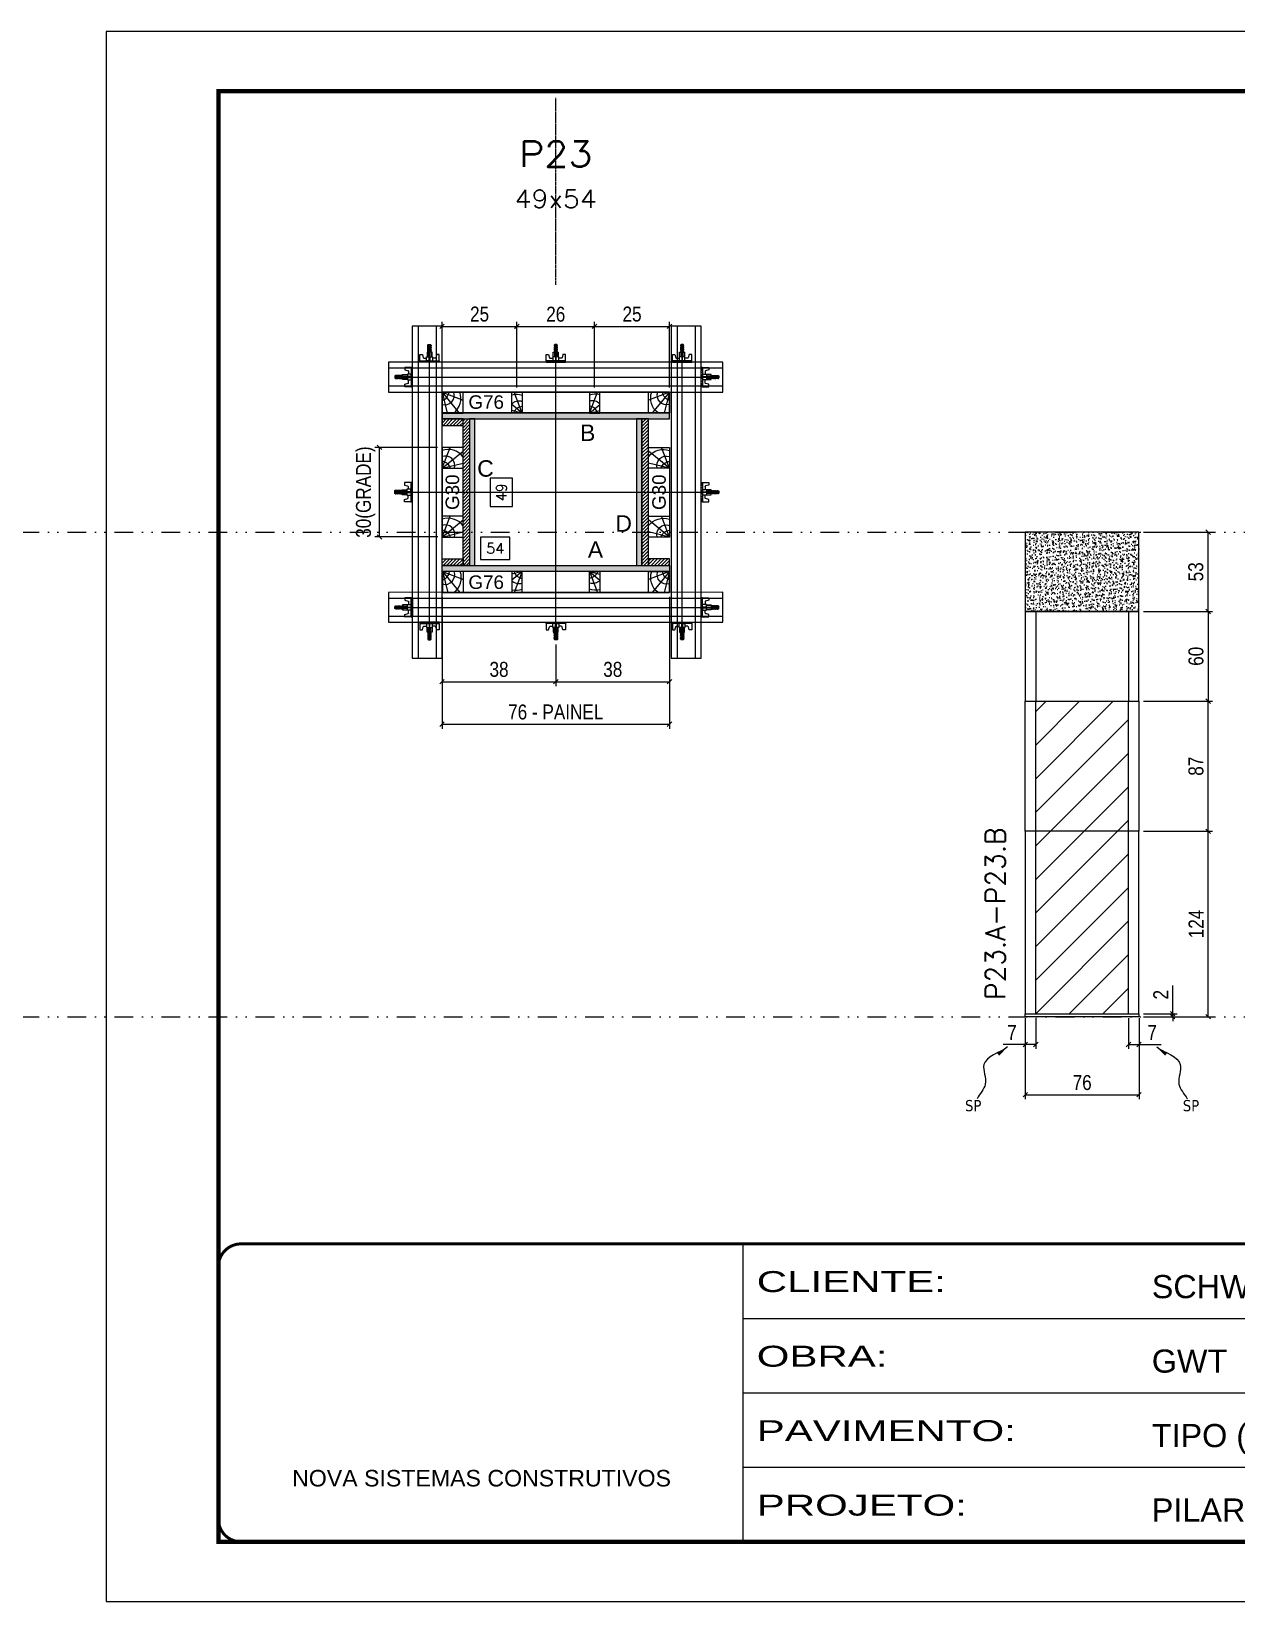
# Model space of a CAD drawing. Extents: x 13770 to 23315, y 867 to 16997.
# Drawn here: x 17519 to 18325, y 8907 to 9957 of the extents above; entities that cross this region are included whole.
import ezdxf
from ezdxf.enums import TextEntityAlignment as Align

# ---------------------------------------------------------------- set-up
doc = ezdxf.new("R2010")
doc.units = 0
for name, pattern in [('CONTINUO', [0]), ('DASHED', [0.75, 0.5, -0.25]), ('DIVIDE2', [0.625, 0.25, -0.125, 0, -0.125, 0, -0.125]), ('HIDDEN', [0.375, 0.25, -0.125])]:
    doc.linetypes.add(name, pattern=pattern)
for name, color, linetype in [('CHAPA', 1, 'Continuous'), ('COTA', 241, 'Continuous'), ('MEIO_PONT', 93, 'Continuous'), ('Nível', 160, 'Continuous'), ('Painéis', 200, 'Continuous'), ('SARRAFO', 251, 'Continuous'), ('Sarrafo de Pressão', 42, 'HIDDEN'), ('texto', 7, 'Continuous'), ('Texto de Titulo', 7, 'Continuous'), ('Texto Qtd Sarr', 242, 'Continuous'), ('TEXTO_GERAL', 7, 'Continuous')]:
    doc.layers.add(name, color=color, linetype=linetype)
for name, color, linetype, lineweight in [('Folhas', 255, 'Continuous', 9), ('Hachura', 251, 'Continuous', 9), ('Madeira', 126, 'Continuous', 18), ('Perfil Metálico', 224, 'Continuous', 18), ('SARRAFO DE PRESSAO', 251, 'DASHED', 9), ('Texto Seção', 7, 'Continuous', 15)]:
    doc.layers.add(name, color=color, linetype=linetype, lineweight=lineweight)
doc.styles.add('ARIAL', font='arial.ttf')
doc.styles.add('COTA TECNICA', font='techl___.ttf', dxfattribs={"height": 10})
doc.styles.add('COTA TECNICA 2X', font='techl___.ttf', dxfattribs={"height": 10})
doc.styles.add('COTA TECNICA-50', font='techl___.ttf', dxfattribs={"height": 10})
doc.styles.add('REGUA-120', font='ROMANS.shx', dxfattribs={"height": 15})
doc.styles.add('ROMANS', font='romans.shx')
doc.styles.add('SANSSERIF', font='sas_____.pfb')
doc.styles.get("Standard").update_dxf_attribs({"font": 'arial.ttf'})
doc.styles.add('Tecnologia', font='')
doc.styles.get('Tecnologia').set_extended_font_data('Forgotten Futurist')
doc.dimstyles.new('COTA PAINEL-50', dxfattribs={"dimtxt": 10, "dimasz": 3, "dimexe": 3, "dimexo": 3, "dimgap": 3, "dimtad": 1, "dimdec": 1, "dimzin": 12, "dimdsep": 46, "dimtxsty": 'COTA TECNICA-50', "dimblk1": 'OBLIQUE', "dimblk2": 'OBLIQUE', "dimsah": 1, "dimcen": 0.9, "dimclrd": 4, "dimclre": 4, "dimclrt": 240, "dimadec": 1, "dimazin": 3, "dimtfac": 1, "dimtdec": 1, "dimtmove": 0, "dimatfit": 3, "dimfxl": 1, "dimtolj": 1, "dimtzin": 12, "dimarcsym": 0})
doc.dimstyles.new('PAINEL', dxfattribs={"dimtxt": 10, "dimasz": 3, "dimexe": 3, "dimexo": 3, "dimgap": 3, "dimtad": 1, "dimdec": 1, "dimzin": 12, "dimdsep": 46, "dimtxsty": 'COTA TECNICA', "dimblk1": 'OBLIQUE', "dimblk2": 'OBLIQUE', "dimsah": 1, "dimcen": 0.9, "dimclrd": 4, "dimclre": 4, "dimclrt": 240, "dimadec": 1, "dimazin": 3, "dimtfac": 1, "dimtdec": 1, "dimtmove": 0, "dimatfit": 3, "dimfxl": 1, "dimtolj": 1, "dimtzin": 12, "dimarcsym": 0})
doc.dimstyles.new('SECAO PILAR', dxfattribs={"dimtxt": 10, "dimasz": 3, "dimexe": 3, "dimexo": 3, "dimgap": 3, "dimtad": 1, "dimdec": 1, "dimlfac": 0.5, "dimzin": 12, "dimdsep": 46, "dimtxsty": 'COTA TECNICA 2X', "dimblk1": 'OBLIQUE', "dimblk2": 'OBLIQUE', "dimsah": 1, "dimcen": 0.9, "dimclrd": 256, "dimclre": 256, "dimclrt": 256, "dimadec": 1, "dimazin": 3, "dimtfac": 1, "dimtdec": 1, "dimtmove": 0, "dimatfit": 3, "dimfxl": 1, "dimtolj": 1, "dimtzin": 12, "dimarcsym": 0})
doc.dimstyles.new('SECÇÃO 2', dxfattribs={"dimtxt": 7, "dimasz": 6, "dimexe": 0.18, "dimexo": 2, "dimgap": -4, "dimtad": 3, "dimdec": 1, "dimlfac": 0.5, "dimzin": 12, "dimdsep": 46, "dimtxsty": 'ROMANS', "dimblk": 'ARCHTICK', "dimcen": 0.09, "dimse1": 1, "dimse2": 1, "dimsd1": 1, "dimsd2": 1, "dimclrd": 180, "dimclre": 5, "dimclrt": 1, "dimadec": 0, "dimazin": 3, "dimtfac": 1, "dimtdec": 1, "dimtofl": 0, "dimtmove": 0, "dimatfit": 3, "dimldrblk": 'ARCHTICK', "dimfxl": 1, "dimtolj": 1, "dimtzin": 0, "dimarcsym": 0})
doc.dimstyles.get("Standard").update_dxf_attribs({"dimtxt": 0.18, "dimasz": 0.18, "dimexe": 0.18, "dimexo": 0.0625, "dimgap": 0.09, "dimtad": 0, "dimtih": 1, "dimtoh": 1, "dimdec": 4, "dimzin": 0, "dimdsep": 46, "dimtxsty": 'Standard', "dimcen": 0.09, "dimadec": 0, "dimazin": 0, "dimtfac": 1, "dimtdec": 4, "dimtofl": 0, "dimtmove": 0, "dimatfit": 3, "dimfxl": 1, "dimtolj": 1, "dimtzin": 0, "dimarcsym": 0})

# ---------------------------------------------------------------- blocks, each defined once
blk = doc.blocks.new('9999999999')
at = {"color": 30, "linetype": 'CONTINUO'}
for p, q in [((98564.6, 34230.2), (98564.6, 34429.4)), ((98564.6, 34379.6), (99584, 34379.6)), ((98564.6, 34329.8), (99488, 34329.8)), ((99584, 34329.8), (99488, 34329.8)), ((99488, 34329.8), (99488, 34230.2)), ((98564.6, 34280), (99488, 34280))]:
    blk.add_line(p, q, dxfattribs=at)
at = {"color": 30, "linetype": 'CONTINUO', "const_width": 2}
blk.add_lwpolyline([(99584, 34230.2), (99584, 34414.4, 0.414214), (99569, 34429.4), (98229, 34429.4, 0.414214), (98214, 34414.4), (98214, 34245.2, 0.414214), (98229, 34230.2), (99584, 34230.2)], format="xyb", dxfattribs=at)
at = {"layer": 'Folhas'}
blk.add_lwpolyline([(98139, 34190.2), (99624, 34190.2), (99624, 35240.2), (98139, 35240.2)], close=True, dxfattribs=at)
at = {"layer": 'Folhas', "color": 30, "const_width": 3}
blk.add_lwpolyline([(98214, 34230.2), (99584, 34230.2), (99584, 35200.2), (98214, 35200.2)], close=True, dxfattribs=at)
at = {"color": 7, "linetype": 'Continuous', "ltscale": 5, "style": 'ARIAL'}
for s, height, p in [('SCHWARTZ', 15.48, (98837.7, 34393.1)), ('GWT', 15.48, (98837.7, 34343.3)), ('TIPO (3°/4°PAVIMENTO)', 15.483, (98837.7, 34293.5)), ('NOVA SISTEMAS CONSTRUTIVOS', 11.059, (98263.2, 34267.2)), ('PILARES', 15.48, (98837.7, 34243.7))]:
    blk.add_text(s, height=height, dxfattribs=at).set_placement(p)
at = {"layer": 'Folhas', "color": 7, "style": 'Tecnologia', "width": 1.5}
for s, p in [('CLIENTE:', (98573.7, 34397.2)), ('OBRA:', (98573.7, 34347.3)), ('PAVIMENTO:', (98573.7, 34297.5)), ('PROJETO:', (98573.7, 34247.7))]:
    blk.add_text(s, height=14, dxfattribs=at).set_placement(p)
blk = doc.blocks.new('titulo1')
at = {"layer": 'Defpoints', "color": 252, "linetype": 'HIDDEN', "ltscale": 2}
blk.add_line((0, 0), (0, 125), dxfattribs=at)
at = {"layer": 'Defpoints', "style": 'ROMANS', "oblique": 15}
blk.add_attdef('FOLHA', text='', height=10, dxfattribs=at).set_placement((0, 15.6), align=Align.MIDDLE_CENTER)
at = {"layer": 'Texto Qtd Sarr', "color": 3, "style": 'ROMANS', "oblique": 15}
for tag, height, p in [('TITULO', 17, (0, 71.4)), ('SEÇÃO', 12, (0, 41.5))]:
    blk.add_attdef(tag, text='', height=height, dxfattribs=at).set_placement(p, align=Align.MIDDLE_CENTER)
blk = doc.blocks.new('_Oblique')
at = {"color": 0, "linetype": 'ByBlock', "lineweight": -2}
blk.add_line((-0.5, -0.5), (0.5, 0.5), dxfattribs=at)
blk = doc.blocks.new('*D494')
at = {"layer": 'COTA', "color": 4, "lineweight": -2, "transparency": 16777216}
for p, q in [((18183.7, 9297.2), (18183.7, 9243)), ((18259.7, 9297.2), (18259.7, 9243)), ((18183.7, 9246), (18259.7, 9246))]:
    blk.add_line(p, q, dxfattribs=at)
at = {"layer": 'Defpoints', "color": 0, "transparency": 16777216}
for p in [(18183.7, 9300.2), (18259.7, 9300.2), (18259.7, 9246)]:
    blk.add_point(p, dxfattribs=at)
at = {"layer": 'COTA', "color": 4, "lineweight": -2, "transparency": 16777216, "xscale": 3, "yscale": 3, "zscale": 3, "rotation": 180}
blk.add_blockref('_Oblique', (18183.7, 9246), dxfattribs=at)
at = {"layer": 'COTA', "color": 4, "lineweight": -2, "transparency": 16777216, "xscale": 3, "yscale": 3, "zscale": 3}
blk.add_blockref('_Oblique', (18259.7, 9246), dxfattribs=at)
at = {"layer": 'COTA', "color": 240, "transparency": 16777216, "insert": (18221.7, 9254.1), "char_height": 10, "attachment_point": 5, "style": 'COTA TECNICA'}
blk.add_mtext('\\A1;76', dxfattribs=at)
blk = doc.blocks.new('*D495')
at = {"layer": 'COTA', "color": 4, "lineweight": -2, "transparency": 16777216}
for p, q in [((18262.7, 9422.2), (18308.9, 9422.2)), ((18305.9, 9298.2), (18305.9, 9422.2)), ((18262.7, 9298.2), (18308.9, 9298.2))]:
    blk.add_line(p, q, dxfattribs=at)
at = {"layer": 'Defpoints', "color": 0, "transparency": 16777216}
for p in [(18259.7, 9422.2), (18305.9, 9422.2), (18259.7, 9298.2)]:
    blk.add_point(p, dxfattribs=at)
at = {"layer": 'COTA', "color": 4, "lineweight": -2, "transparency": 16777216, "xscale": 3, "yscale": 3, "zscale": 3}
for p, rotation in [((18305.9, 9422.2), 90), ((18305.9, 9298.2), 270)]:
    blk.add_blockref('_Oblique', p, dxfattribs=dict(at, rotation=rotation))
at = {"layer": 'COTA', "color": 240, "transparency": 16777216, "insert": (18297.8, 9360.2), "char_height": 10, "attachment_point": 5, "rotation": 90, "style": 'COTA TECNICA-50'}
blk.add_mtext('\\A1;124', dxfattribs=at)
blk = doc.blocks.new('*D496')
at = {"layer": 'COTA', "color": 4, "lineweight": -2, "transparency": 16777216}
for p, q in [((18282.2, 9300.2), (18282.2, 9319)), ((18262.7, 9300.2), (18285.2, 9300.2)), ((18262.7, 9298.2), (18285.2, 9298.2)), ((18282.2, 9298.2), (18282.2, 9300.2)), ((18282.2, 9298.2), (18282.2, 9295.2))]:
    blk.add_line(p, q, dxfattribs=at)
at = {"layer": 'Defpoints', "color": 0, "transparency": 16777216}
for p in [(18259.7, 9300.2), (18259.7, 9298.2), (18282.2, 9298.2)]:
    blk.add_point(p, dxfattribs=at)
at = {"layer": 'COTA', "color": 4, "lineweight": -2, "transparency": 16777216, "xscale": 3, "yscale": 3, "zscale": 3}
for p, rotation in [((18282.2, 9300.2), 270), ((18282.2, 9298.2), 90)]:
    blk.add_blockref('_Oblique', p, dxfattribs=dict(at, rotation=rotation))
at = {"layer": 'COTA', "color": 240, "transparency": 16777216, "insert": (18274.2, 9312.9), "char_height": 10, "attachment_point": 5, "rotation": 90, "style": 'COTA TECNICA-50'}
blk.add_mtext('\\A1;2', dxfattribs=at)
blk = doc.blocks.new('*D506')
at = {"layer": 'COTA', "color": 4, "linetype": 'ByBlock', "lineweight": -2, "transparency": 16777216}
for p, q in [((18262.7, 9509.2), (18308.9, 9509.2)), ((18305.9, 9422.2), (18305.9, 9509.2)), ((18262.7, 9422.2), (18308.9, 9422.2))]:
    blk.add_line(p, q, dxfattribs=at)
at = {"layer": 'Defpoints', "color": 0, "linetype": 'ByBlock', "transparency": 16777216}
for p in [(18259.7, 9509.2), (18305.9, 9509.2), (18259.7, 9422.2)]:
    blk.add_point(p, dxfattribs=at)
at = {"layer": 'COTA', "color": 4, "linetype": 'ByBlock', "lineweight": -2, "transparency": 16777216, "xscale": 3, "yscale": 3, "zscale": 3}
for p, rotation in [((18305.9, 9509.2), 90), ((18305.9, 9422.2), 270)]:
    blk.add_blockref('_Oblique', p, dxfattribs=dict(at, rotation=rotation))
at = {"layer": 'COTA', "color": 240, "linetype": 'ByBlock', "transparency": 16777216, "insert": (18297.8, 9465.7), "char_height": 10, "attachment_point": 5, "rotation": 90, "style": 'COTA TECNICA'}
blk.add_mtext('\\A1;87', dxfattribs=at)
blk = doc.blocks.new('*D497')
at = {"layer": 'COTA', "color": 4, "lineweight": -2, "transparency": 16777216}
for p, q in [((18183.7, 9295.2), (18183.7, 9276.6)), ((18190.7, 9297.2), (18190.7, 9276.6)), ((18183.7, 9279.6), (18168.9, 9279.6)), ((18190.7, 9279.6), (18183.7, 9279.6))]:
    blk.add_line(p, q, dxfattribs=at)
at = {"layer": 'Defpoints', "color": 0, "transparency": 16777216}
for p in [(18183.7, 9298.2), (18190.7, 9300.2), (18183.7, 9279.6)]:
    blk.add_point(p, dxfattribs=at)
at = {"layer": 'COTA', "color": 4, "lineweight": -2, "transparency": 16777216, "xscale": 3, "yscale": 3, "zscale": 3, "rotation": 180}
blk.add_blockref('_Oblique', (18183.7, 9279.6), dxfattribs=at)
at = {"layer": 'COTA', "color": 4, "lineweight": -2, "transparency": 16777216, "xscale": 3, "yscale": 3, "zscale": 3}
blk.add_blockref('_Oblique', (18190.7, 9279.6), dxfattribs=at)
at = {"layer": 'COTA', "color": 240, "transparency": 16777216, "insert": (18174.8, 9287.7), "char_height": 10, "attachment_point": 5, "style": 'COTA TECNICA-50'}
blk.add_mtext('\\A1;7', dxfattribs=at)
blk = doc.blocks.new('*D498')
at = {"layer": 'COTA', "color": 4, "lineweight": -2, "transparency": 16777216}
for p, q in [((18252.7, 9297.2), (18252.7, 9276.6)), ((18259.7, 9295.2), (18259.7, 9276.6)), ((18252.7, 9279.6), (18259.7, 9279.6)), ((18259.7, 9279.6), (18274.4, 9279.6))]:
    blk.add_line(p, q, dxfattribs=at)
at = {"layer": 'Defpoints', "color": 0, "transparency": 16777216}
for p in [(18252.7, 9300.2), (18259.7, 9298.2), (18259.7, 9279.6)]:
    blk.add_point(p, dxfattribs=at)
at = {"layer": 'COTA', "color": 4, "lineweight": -2, "transparency": 16777216, "xscale": 3, "yscale": 3, "zscale": 3, "rotation": 180}
blk.add_blockref('_Oblique', (18252.7, 9279.6), dxfattribs=at)
at = {"layer": 'COTA', "color": 4, "lineweight": -2, "transparency": 16777216, "xscale": 3, "yscale": 3, "zscale": 3}
blk.add_blockref('_Oblique', (18259.7, 9279.6), dxfattribs=at)
at = {"layer": 'COTA', "color": 240, "transparency": 16777216, "insert": (18268.5, 9287.7), "char_height": 10, "attachment_point": 5, "style": 'COTA TECNICA-50'}
blk.add_mtext('\\A1;7', dxfattribs=at)
blk = doc.blocks.new('*D499')
at = {"layer": 'COTA', "color": 4, "lineweight": -2, "transparency": 16777216}
for p, q in [((18262.7, 9622.2), (18308.9, 9622.2)), ((18305.9, 9569.2), (18305.9, 9622.2)), ((18262.7, 9569.2), (18308.9, 9569.2))]:
    blk.add_line(p, q, dxfattribs=at)
at = {"layer": 'Defpoints', "color": 0, "transparency": 16777216}
for p in [(18259.7, 9622.2), (18305.9, 9622.2), (18259.7, 9569.2)]:
    blk.add_point(p, dxfattribs=at)
at = {"layer": 'COTA', "color": 4, "lineweight": -2, "transparency": 16777216, "xscale": 3, "yscale": 3, "zscale": 3}
for p, rotation in [((18305.9, 9622.2), 90), ((18305.9, 9569.2), 270)]:
    blk.add_blockref('_Oblique', p, dxfattribs=dict(at, rotation=rotation))
at = {"layer": 'COTA', "color": 240, "transparency": 16777216, "insert": (18297.7, 9595.7), "char_height": 10, "attachment_point": 5, "rotation": 90, "style": 'COTA TECNICA'}
blk.add_mtext('\\A1;53', dxfattribs=at)
blk = doc.blocks.new('*D645')
at = {"layer": 'COTA', "color": 180, "lineweight": -2, "transparency": 16777216}
for p, q in [((17841.1, 9658.4), (17826.1, 9658.4)), ((17826.1, 9658.4), (17826.1, 9639.4)), ((17841.1, 9639.4), (17841.1, 9658.4)), ((17826.1, 9639.4), (17841.1, 9639.4))]:
    blk.add_line(p, q, dxfattribs=at)
at = {"layer": 'Defpoints', "color": 0, "transparency": 16777216}
for p in [(17843.2, 9697.9), (17843.2, 9599.9), (17845.1, 9599.9)]:
    blk.add_point(p, dxfattribs=at)
at = {"layer": 'COTA', "color": 1, "transparency": 16777216, "insert": (17833.6, 9648.9), "char_height": 7, "attachment_point": 5, "rotation": 90, "style": 'ROMANS'}
blk.add_mtext('\\A1;49', dxfattribs=at)
blk = doc.blocks.new('_ArchTick')
at = {"color": 0, "linetype": 'ByBlock', "const_width": 0.15}
blk.add_lwpolyline([(-0.5, -0.5), (0.5, 0.5)], dxfattribs=at)
blk = doc.blocks.new('*D646')
at = {"layer": 'COTA', "color": 180, "lineweight": -2, "transparency": 16777216}
for p, q in [((17839.3, 9618.9), (17819.6, 9618.9)), ((17819.6, 9618.9), (17819.6, 9603.9)), ((17839.3, 9603.9), (17839.3, 9618.9)), ((17819.6, 9603.9), (17839.3, 9603.9))]:
    blk.add_line(p, q, dxfattribs=at)
at = {"layer": 'Defpoints', "color": 0, "transparency": 16777216}
for p in [(17815.9, 9599.9), (17923.9, 9599.9), (17923.9, 9599.9)]:
    blk.add_point(p, dxfattribs=at)
at = {"layer": 'COTA', "color": 1, "transparency": 16777216, "insert": (17829.5, 9611.4), "char_height": 7, "attachment_point": 5, "style": 'ROMANS'}
blk.add_mtext('\\A1;54', dxfattribs=at)
blk = doc.blocks.new('*D647')
at = {"layer": 'COTA', "lineweight": -2, "transparency": 16777216}
for p, q in [((17793.9, 9578.9), (17793.9, 9490.8)), ((17945.9, 9579), (17945.9, 9490.8)), ((17793.9, 9493.8), (17945.9, 9493.8))]:
    blk.add_line(p, q, dxfattribs=at)
at = {"layer": 'Defpoints', "color": 0, "transparency": 16777216}
for p in [(17793.9, 9581.9), (17945.9, 9582), (17945.9, 9493.8)]:
    blk.add_point(p, dxfattribs=at)
at = {"layer": 'COTA', "lineweight": -2, "transparency": 16777216, "xscale": 3, "yscale": 3, "zscale": 3, "rotation": 180}
blk.add_blockref('_Oblique', (17793.9, 9493.8), dxfattribs=at)
at = {"layer": 'COTA', "lineweight": -2, "transparency": 16777216, "xscale": 3, "yscale": 3, "zscale": 3}
blk.add_blockref('_Oblique', (17945.9, 9493.8), dxfattribs=at)
at = {"layer": 'COTA', "transparency": 16777216, "insert": (17869.9, 9501.9), "char_height": 10, "attachment_point": 5, "style": 'COTA TECNICA 2X'}
blk.add_mtext('\\A1;76 - PAINEL', dxfattribs=at)
blk = doc.blocks.new('*D648')
at = {"layer": 'COTA', "lineweight": -2, "transparency": 16777216}
for p, q in [((17790.9, 9678.9), (17749.1, 9678.9)), ((17752.1, 9619), (17752.1, 9678.9)), ((17791, 9619), (17749.1, 9619))]:
    blk.add_line(p, q, dxfattribs=at)
at = {"layer": 'Defpoints', "color": 0, "transparency": 16777216}
for p in [(17752.1, 9678.9), (17793.9, 9678.9), (17794, 9619)]:
    blk.add_point(p, dxfattribs=at)
at = {"layer": 'COTA', "lineweight": -2, "transparency": 16777216, "xscale": 3, "yscale": 3, "zscale": 3}
for p, rotation in [((17752.1, 9678.9), 90), ((17752.1, 9619), 270)]:
    blk.add_blockref('_Oblique', p, dxfattribs=dict(at, rotation=rotation))
at = {"layer": 'COTA', "transparency": 16777216, "insert": (17742.9, 9649), "char_height": 10, "attachment_point": 5, "rotation": 90, "style": 'COTA TECNICA 2X'}
blk.add_mtext('\\A1;30(GRADE)', dxfattribs=at)
blk = doc.blocks.new('*D649')
at = {"layer": 'COTA', "lineweight": -2, "transparency": 16777216}
for p, q in [((17793.9, 9578.9), (17793.9, 9519.2)), ((17870, 9547.1), (17870, 9519.2)), ((17793.9, 9522.2), (17870, 9522.2))]:
    blk.add_line(p, q, dxfattribs=at)
at = {"layer": 'Defpoints', "color": 0, "transparency": 16777216}
for p in [(17793.9, 9581.9), (17870, 9550.1), (17870, 9522.2)]:
    blk.add_point(p, dxfattribs=at)
at = {"layer": 'COTA', "lineweight": -2, "transparency": 16777216, "xscale": 3, "yscale": 3, "zscale": 3, "rotation": 180}
blk.add_blockref('_Oblique', (17793.9, 9522.2), dxfattribs=at)
at = {"layer": 'COTA', "lineweight": -2, "transparency": 16777216, "xscale": 3, "yscale": 3, "zscale": 3}
blk.add_blockref('_Oblique', (17870, 9522.2), dxfattribs=at)
at = {"layer": 'COTA', "transparency": 16777216, "insert": (17832, 9530.4), "char_height": 10, "attachment_point": 5, "style": 'COTA TECNICA 2X'}
blk.add_mtext('\\A1;38', dxfattribs=at)
blk = doc.blocks.new('*D650')
at = {"layer": 'COTA', "lineweight": -2, "transparency": 16777216}
for p, q in [((17945.9, 9578.9), (17945.9, 9519.2)), ((17870, 9547.1), (17870, 9519.2)), ((17870, 9522.2), (17945.9, 9522.2))]:
    blk.add_line(p, q, dxfattribs=at)
at = {"layer": 'Defpoints', "color": 0, "transparency": 16777216}
for p in [(17945.9, 9581.9), (17870, 9550.1), (17945.9, 9522.2)]:
    blk.add_point(p, dxfattribs=at)
at = {"layer": 'COTA', "lineweight": -2, "transparency": 16777216, "xscale": 3, "yscale": 3, "zscale": 3, "rotation": 180}
blk.add_blockref('_Oblique', (17870, 9522.2), dxfattribs=at)
at = {"layer": 'COTA', "lineweight": -2, "transparency": 16777216, "xscale": 3, "yscale": 3, "zscale": 3}
blk.add_blockref('_Oblique', (17945.9, 9522.2), dxfattribs=at)
at = {"layer": 'COTA', "transparency": 16777216, "insert": (17908, 9530.4), "char_height": 10, "attachment_point": 5, "style": 'COTA TECNICA 2X'}
blk.add_mtext('\\A1;38', dxfattribs=at)
blk = doc.blocks.new('PONTALETE')
at = {"layer": 'Madeira'}
for q in [(2.71, 7), (7, 5.76), (7, 1.74)]:
    blk.add_line((0, 0), q, dxfattribs=at)
blk.add_lwpolyline([(0, 0), (7, 0), (7, 7), (0, 7)], close=True, dxfattribs=at)
for centre, radius, start, end in [((2.04, 0.06), 6.23, 37.2818, 109.0913), ((1.09, 0.9), 3.19, 343.603, 109.9847), ((-0.21, -0.78), 3.09, 14.6322, 86.0383)]:
    blk.add_arc(centre, radius, start, end, dxfattribs=at)
blk = doc.blocks.new('*D651')
at = {"layer": 'COTA', "lineweight": -2, "transparency": 16777216}
for p, q in [((17793.9, 9704.9), (17793.9, 9762.8)), ((17793.9, 9759.8), (17844, 9759.8)), ((17844, 9718.9), (17844, 9762.8))]:
    blk.add_line(p, q, dxfattribs=at)
at = {"layer": 'Defpoints', "color": 0, "transparency": 16777216}
for p in [(17844, 9759.8), (17844, 9715.9), (17793.9, 9701.9)]:
    blk.add_point(p, dxfattribs=at)
at = {"layer": 'COTA', "lineweight": -2, "transparency": 16777216, "xscale": 3, "yscale": 3, "zscale": 3, "rotation": 180}
blk.add_blockref('_Oblique', (17793.9, 9759.8), dxfattribs=at)
at = {"layer": 'COTA', "lineweight": -2, "transparency": 16777216, "xscale": 3, "yscale": 3, "zscale": 3}
blk.add_blockref('_Oblique', (17844, 9759.8), dxfattribs=at)
at = {"layer": 'COTA', "transparency": 16777216, "insert": (17819, 9768), "char_height": 10, "attachment_point": 5, "style": 'COTA TECNICA 2X'}
blk.add_mtext('\\A1;25', dxfattribs=at)
blk = doc.blocks.new('MEIO PONTALETE')
at = {"layer": 'Madeira'}
for q in [(2.71, 7), (3.5, 2.88), (3.5, 0.87)]:
    blk.add_line((0, 0), q, dxfattribs=at)
blk.add_lwpolyline([(0, 0), (3.5, 0), (3.5, 7), (0, 7)], close=True, dxfattribs=at)
for centre, radius, start, end in [((2.04, 0.06), 6.23, 76.4499, 109.0913), ((1.09, 0.9), 3.19, 40.9063, 109.9847), ((-0.21, -0.78), 3.09, 14.6322, 86.0383)]:
    blk.add_arc(centre, radius, start, end, dxfattribs=at)
blk = doc.blocks.new('C')
at = {"layer": 'Hachura', "color": 0}
for p, q in [((0, 3.22), (0, -3.22)), ((0.45, 3.22), (0, 3.22)), ((0.46, 3.16), (0, 3.16)), ((0.46, 3.05), (0, 3.05)), ((0.46, 2.88), (0, 2.88)), ((0, 2.75), (0, -1.16)), ((0.46, 2.65), (0, 2.65)), ((0.46, 2.23), (0, 2.23)), ((0.46, 1.51), (0, 1.51)), ((0.39, 0.49), (0.17, 0.49)), ((0.45, -3.23), (0.45, 3.22)), ((0.45, 3.22), (2.58, 3.22)), ((1.74, 0.97), (0.45, 0.97)), ((1.45, 0.1), (0.45, 0.1)), ((1.35, 1.94), (1.35, 0.96)), ((2.58, 2.39), (1.47, 2.09)), ((1.74, -0.97), (1.74, 0.97)), ((1.74, 0.97), (1.74, 0.84)), ((1.74, 0.97), (1.74, 0.84)), ((1.74, 0.84), (3.35, 0.84)), ((3.35, 0.45), (1.74, 0.45)), ((2.58, 3.22), (2.58, 2.39)), ((3.32, 0.84), (3.32, -0.84)), ((3.35, 0.84), (3.35, -0.84)), ((3.68, 0.45), (3.35, 0.45)), ((3.84, -0.52), (3.35, 0.45)), ((3.35, 0.06), (3.67, -0.57)), ((3.68, 0.45), (4.16, -0.52)), ((3.72, 0.5), (4.25, -0.57)), ((4.37, -0.55), (3.83, 0.53)), ((4.15, 0.45), (3.93, 0.45)), ((4.42, -0.52), (3.93, 0.45)), ((4.15, 0.45), (4.26, 0.45)), ((4.26, 0.45), (4.74, -0.52)), ((4.3, 0.5), (4.83, -0.57)), ((4.95, -0.55), (4.41, 0.53)), ((4.51, 0.45), (4.84, 0.45)), ((5, -0.52), (4.51, 0.45)), ((4.84, 0.45), (5.32, -0.52)), ((4.88, 0.5), (5.41, -0.57)), ((5.53, -0.55), (4.99, 0.53)), ((5.58, -0.52), (5.09, 0.45)), ((5.42, 0.45), (5.09, 0.45)), ((5.58, -0.52), (5.09, 0.45)), ((5.42, 0.45), (5.74, -0.19)), ((5.46, 0.5), (5.74, -0.07)), ((5.74, 0.19), (5.57, 0.53)), ((5.74, 0.32), (5.68, 0.45)), ((5.68, 0.45), (5.74, 0.45)), ((5.74, 0.45), (5.9, 0.29)), ((5.74, 0.45), (5.74, -0.52)), ((5.9, -0.36), (5.9, 0.29)), ((0.45, 0), (0, 0)), ((0.46, -1.52), (0, -1.52)), ((0.46, -2.23), (0, -2.23)), ((0.46, -2.65), (0, -2.65)), ((0.46, -2.88), (0, -2.88)), ((0.46, -3.05), (0, -3.05)), ((0.46, -3.16), (0, -3.16)), ((0, -3.22), (2.57, -3.22)), ((0.08, -0.48), (0.29, -0.48)), ((0.29, -0.48), (0.4, -0.48)), ((0.45, 0), (0.45, -0.97)), ((0.45, -0.16), (1.45, -0.16)), ((0.45, -0.65), (0.45, -0.32)), ((0.45, -3.23), (0.45, -0.65)), ((0.45, -0.97), (1.74, -0.97)), ((1.35, -1.94), (1.35, -0.97)), ((2.58, -2.39), (1.47, -2.1)), ((3.35, -0.32), (1.74, -0.32)), ((3.35, -0.84), (1.74, -0.84)), ((2.58, -3.23), (2.58, -2.39)), ((3.35, -0.07), (3.58, -0.52)), ((3.35, -0.52), (3.58, -0.52)), ((3.84, -0.52), (4.16, -0.52)), ((4.42, -0.52), (4.74, -0.52)), ((4.63, -0.52), (4.74, -0.52)), ((5, -0.52), (5.32, -0.52)), ((5.58, -0.52), (5.74, -0.52)), ((5.74, -0.52), (5.9, -0.36)), ((5.74, -0.52), (5.74, -0.52))]:
    blk.add_line(p, q, dxfattribs=at)
for centre, radius, start, end in [((1.52, 1.94), 0.161, 104.7436, 180), ((1.44, -0.03), 0.129, 272.695, 87.305), ((3.81, 0.39), 0.143, 25.5688, 154.4312), ((4.39, 0.39), 0.143, 25.5688, 154.4312), ((4.97, 0.39), 0.143, 25.5688, 154.4312), ((5.55, 0.39), 0.143, 25.5688, 154.4312), ((0.17, -0.37), 0.174, 221.744, 317.8592), ((1.52, -1.94), 0.161, 180, 255.2564), ((3.71, -0.4), 0.174, 222.1408, 318.256), ((4.29, -0.4), 0.174, 222.1408, 318.256), ((4.87, -0.4), 0.174, 222.1408, 318.256), ((5.45, -0.4), 0.174, 222.1408, 318.256), ((5.61, -0.4), 0.174, 317.8592, 318.256)]:
    blk.add_arc(centre, radius, start, end, dxfattribs=at)
blk = doc.blocks.new('*D652')
at = {"layer": 'COTA', "lineweight": -2, "transparency": 16777216}
for p, q in [((17843.9, 9718.9), (17843.9, 9762.8)), ((17843.9, 9759.8), (17895.8, 9759.8)), ((17895.8, 9718.9), (17895.8, 9762.8))]:
    blk.add_line(p, q, dxfattribs=at)
at = {"layer": 'Defpoints', "color": 0, "transparency": 16777216}
for p in [(17895.8, 9759.8), (17843.9, 9715.9), (17895.8, 9715.9)]:
    blk.add_point(p, dxfattribs=at)
at = {"layer": 'COTA', "lineweight": -2, "transparency": 16777216, "xscale": 3, "yscale": 3, "zscale": 3, "rotation": 180}
blk.add_blockref('_Oblique', (17843.9, 9759.8), dxfattribs=at)
at = {"layer": 'COTA', "lineweight": -2, "transparency": 16777216, "xscale": 3, "yscale": 3, "zscale": 3}
blk.add_blockref('_Oblique', (17895.8, 9759.8), dxfattribs=at)
at = {"layer": 'COTA', "transparency": 16777216, "insert": (17869.9, 9767.9), "char_height": 10, "attachment_point": 5, "style": 'COTA TECNICA 2X'}
blk.add_mtext('\\A1;26', dxfattribs=at)
blk = doc.blocks.new('*D653')
at = {"layer": 'COTA', "lineweight": -2, "transparency": 16777216}
for p, q in [((17895.8, 9718.9), (17895.8, 9762.8)), ((17895.8, 9759.8), (17945.9, 9759.8)), ((17945.9, 9718.9), (17945.9, 9762.8))]:
    blk.add_line(p, q, dxfattribs=at)
at = {"layer": 'Defpoints', "color": 0, "transparency": 16777216}
for p in [(17945.9, 9759.8), (17895.8, 9715.9), (17945.9, 9715.9)]:
    blk.add_point(p, dxfattribs=at)
at = {"layer": 'COTA', "lineweight": -2, "transparency": 16777216, "xscale": 3, "yscale": 3, "zscale": 3, "rotation": 180}
blk.add_blockref('_Oblique', (17895.8, 9759.8), dxfattribs=at)
at = {"layer": 'COTA', "lineweight": -2, "transparency": 16777216, "xscale": 3, "yscale": 3, "zscale": 3}
blk.add_blockref('_Oblique', (17945.9, 9759.8), dxfattribs=at)
at = {"layer": 'COTA', "transparency": 16777216, "insert": (17920.9, 9768), "char_height": 10, "attachment_point": 5, "style": 'COTA TECNICA 2X'}
blk.add_mtext('\\A1;25', dxfattribs=at)
blk = doc.blocks.new('*D886')
at = {"layer": 'COTA', "color": 4, "lineweight": -2, "transparency": 16777216}
for p, q in [((18262.7, 9569.2), (18308.9, 9569.2)), ((18305.9, 9569.2), (18305.9, 9509.2)), ((18262.7, 9509.2), (18308.9, 9509.2))]:
    blk.add_line(p, q, dxfattribs=at)
at = {"layer": 'Defpoints', "color": 0, "transparency": 16777216}
for p in [(18259.7, 9569.2), (18259.7, 9509.2), (18305.9, 9509.2)]:
    blk.add_point(p, dxfattribs=at)
at = {"layer": 'COTA', "color": 4, "lineweight": -2, "transparency": 16777216, "xscale": 3, "yscale": 3, "zscale": 3}
for p, rotation in [((18305.9, 9569.2), 90), ((18305.9, 9509.2), 270)]:
    blk.add_blockref('_Oblique', p, dxfattribs=dict(at, rotation=rotation))
at = {"layer": 'COTA', "color": 240, "transparency": 16777216, "insert": (18297.8, 9539.2), "char_height": 10, "attachment_point": 5, "rotation": 90, "style": 'COTA TECNICA'}
blk.add_mtext('\\A1;60', dxfattribs=at)

msp = doc.modelspace()

# ---------------------------------------------------------------- hatches: boundary and pattern name
at = {"layer": 'COTA'}
h = msp.add_hatch(dxfattribs=at)
h.set_pattern_fill('AR-CONC', color=256, scale=0.03)
h.set_pattern_definition([(50, (-1269.441, -5773.8755), (5.4655401, -0.4781726), [0.5715, -6.2865]), (355, (-1269.441, -5773.8755), (-1.0573026, 5.7317054), [0.4572, -5.0292175]), (100.451445, (-1268.9854, -5773.9154), (4.4082374, 5.2535326), [0.4857003, -5.3427073]), (46.1842, (-1269.441, -5772.3515), (8.1323712, -1.2612698), [0.85725, -9.42975]), (96.635558, (-1268.763, -5772.457), (7.122124, 7.4227837), [0.7285507, -8.0140682]), (351.18415, (-1269.441, -5772.3515), (7.122124, 7.4227837), [0.685799, -7.543792]), (21, (-1268.679, -5772.7325), (4.5484317, -3.06795595), [0.5715, -6.2865]), (326, (-1268.679, -5772.7325), (1.8540609, 5.525639), [0.4572, -5.0292]), (71.451445, (-1268.3, -5772.988), (6.4024926, 2.4576831), [0.4857003, -5.3426981]), (37.5, (-1269.4408, -5773.8755), (0.0926581, 2.53665117), [0, -4.96824, 0, -5.1054, 0, -5.04825]), (7.5, (-1269.4408, -5773.8755), (2.00458988, 3.00541724), [0, -2.91084, 0, -4.85394, 0, -1.92405]), (327.5, (-1271.14, -5773.8755), (4.06771786, -0.17186232), [0, -1.905, 0, -5.9436, 0, -7.8867]), (317.5, (-1271.902, -5773.8755), (4.44387544, 0.76279473), [0, -2.4765, 0, -3.94716, 0, -5.6007])])
h.paths.add_polyline_path([(18259.66, 9569.15), (18259.66, 9622.15), (18183.66, 9622.15), (18183.66, 9569.15)])
at = {"layer": 'Hachura'}
h = msp.add_hatch(color=256, dxfattribs=at)
h.dxf.hatch_style = 1
h.paths.add_polyline_path([(17945.92, 9697.92), (17945.92, 9701.92), (17793.92, 9701.92), (17793.92, 9697.92)])
h = msp.add_hatch(dxfattribs=at)
h.set_pattern_fill('ANSI31', color=256, scale=0.5, angle=180, style=0)
h.set_pattern_definition([(225, (8669.973, -13231.4891), (1.12253202, -1.12253202), [])])
h.paths.add_polyline_path([(17807.92, 9697.92), (17807.92, 9693.52), (17793.92, 9693.52), (17793.92, 9697.92)])
h = msp.add_hatch(dxfattribs=at)
h.set_pattern_fill('ANSI31', color=256, scale=0.5, angle=180, style=0)
h.set_pattern_definition([(225, (8669.973, -13275.4891), (1.12253202, -1.12253202), [])])
h.paths.add_polyline_path([(17807.92, 9599.92), (17812.32, 9599.92), (17812.32, 9697.92), (17807.92, 9697.92)])
h = msp.add_hatch(color=256, dxfattribs=at)
h.dxf.hatch_style = 1
h.paths.add_polyline_path([(17812.32, 9599.92), (17815.92, 9599.92), (17815.92, 9697.92), (17812.32, 9697.92)])
h = msp.add_hatch(color=256, dxfattribs=at)
h.dxf.hatch_style = 1
h.paths.add_polyline_path([(17923.92, 9599.92), (17927.52, 9599.92), (17927.52, 9697.92), (17923.92, 9697.92)])
h = msp.add_hatch(dxfattribs=at)
h.set_pattern_fill('ANSI31', color=256, scale=0.5, angle=180, style=0)
h.set_pattern_definition([(225, (8442.973, -13275.4891), (1.12253202, -1.12253202), [])])
h.paths.add_polyline_path([(17931.92, 9599.92), (17927.52, 9599.92), (17927.52, 9697.92), (17931.92, 9697.92)])
h = msp.add_hatch(dxfattribs=at)
h.set_pattern_fill('ANSI31', color=256, scale=0.5, angle=180, style=0)
h.set_pattern_definition([(225, (8669.973, -13291.4891), (1.12253202, -1.12253202), [])])
h.paths.add_polyline_path([(17807.92, 9599.92), (17807.92, 9604.32), (17793.92, 9604.32), (17793.92, 9599.92)])
h = msp.add_hatch(color=256, dxfattribs=at)
h.dxf.hatch_style = 1
h.paths.add_polyline_path([(17945.92, 9599.92), (17945.92, 9595.92), (17793.92, 9595.92), (17793.92, 9599.92)])
h = msp.add_hatch(dxfattribs=at)
h.set_pattern_fill('ANSI31', color=256, scale=0.5, angle=180, style=0)
h.set_pattern_definition([(225, (8442.973, -13291.4891), (1.12253202, -1.12253202), [])])
h.paths.add_polyline_path([(17931.92, 9599.92), (17931.92, 9604.32), (17945.92, 9604.32), (17945.92, 9599.92)])
at = {"layer": 'Hachura', "linetype": 'ByBlock'}
h = msp.add_hatch(dxfattribs=at)
h.set_pattern_fill('ANSI31', color=256, scale=5)
h.paths.add_polyline_path([(18190.66, 9422.15), (18252.66, 9422.15), (18252.66, 9509.15), (18190.66, 9509.15)])
h.paths.add_polyline_path([(18190.66, 9300.15), (18252.66, 9300.15), (18252.66, 9422.15), (18190.66, 9422.15)])

# ---------------------------------------------------------------- linework, layer by layer
for points in [[(17945.92, 9701.92), (17945.92, 9715.92), (17793.92, 9715.87), (17793.92, 9701.92)], [(17945.92, 9581.92), (17945.92, 9595.92), (17794.2, 9595.87), (17793.92, 9581.92)]]:
    msp.add_lwpolyline(points, close=True)
at = {"layer": 'CHAPA'}
for points in [[(17945.92, 9697.92), (17945.92, 9701.92), (17793.92, 9701.92), (17793.92, 9697.92)], [(17812.32, 9599.92), (17815.92, 9599.92), (17815.92, 9697.92), (17812.32, 9697.92)], [(17923.92, 9599.92), (17927.52, 9599.92), (17927.52, 9697.92), (17923.92, 9697.92)], [(17945.92, 9599.92), (17945.92, 9595.92), (17793.92, 9595.92), (17793.92, 9599.92)]]:
    msp.add_lwpolyline(points, close=True, dxfattribs=at)
at = {"layer": 'COTA'}
msp.add_lwpolyline([(18183.66, 9569.15), (18259.66, 9569.15), (18259.66, 9622.15), (18183.66, 9622.15)], close=True, dxfattribs=at)
at = {"layer": 'Hachura'}
for p, q in [((17785.54, 9551.15), (17785.54, 9742.89)), ((17869.93, 9551.15), (17869.93, 9742.89)), ((17954.31, 9551.15), (17954.31, 9742.89)), ((17763.44, 9725.92), (17974.08, 9725.91)), ((17763.14, 9648.92), (17974.08, 9648.91)), ((17763.44, 9571.92), (17974.08, 9571.93))]:
    msp.add_line(p, q, dxfattribs=at)
at = {"layer": 'Madeira'}
for points in [[(17793.92, 9618.92), (17807.92, 9618.92), (17807.92, 9678.92), (17793.92, 9678.92)], [(17945.92, 9618.92), (17931.92, 9618.92), (17931.92, 9678.92), (17945.92, 9678.92)]]:
    msp.add_lwpolyline(points, close=True, dxfattribs=at)
at = {"layer": 'MEIO_PONT'}
msp.add_lwpolyline([(17945.92, 9595.92), (17945.92, 9581.92), (17945.92, 9581.92), (17945.92, 9595.92)], close=True, dxfattribs=at)
at = {"layer": 'Nível', "color": 4, "linetype": 'DIVIDE2', "ltscale": 50}
for p, q in [((13769.54, 9622.15), (21112.79, 9622.15)), ((13769.54, 9298.15), (21112.79, 9298.15))]:
    msp.add_line(p, q, dxfattribs=at)
at = {"layer": 'Painéis'}
for points in [[(18183.66, 9509.15), (18259.66, 9509.15), (18259.66, 9569.15), (18183.66, 9569.15)], [(18183.66, 9509.15), (18259.66, 9509.15), (18259.66, 9422.15), (18183.66, 9422.15)], [(18183.66, 9300.15), (18259.66, 9300.15), (18259.66, 9422.15), (18183.66, 9422.15)], [(18183.66, 9300.15), (18259.66, 9300.15), (18259.66, 9298.15), (18183.66, 9298.15)]]:
    msp.add_lwpolyline(points, close=True, dxfattribs=at)
at = {"layer": 'Perfil Metálico'}
for p, q in [((17777.98, 9759.96), (17777.98, 9537.86)), ((17789.98, 9759.96), (17789.98, 9537.86)), ((17951.09, 9759.96), (17951.09, 9537.86)), ((17963.09, 9759.96), (17963.09, 9537.86)), ((17981.64, 9731.86), (17758.21, 9731.86)), ((17981.64, 9719.86), (17758.21, 9719.86)), ((17981.64, 9577.92), (17758.21, 9577.92)), ((17981.64, 9565.92), (17758.21, 9565.92))]:
    msp.add_line(p, q, dxfattribs=at)
for points in [[(17793.92, 9759.96), (17773.92, 9759.96), (17773.98, 9537.86), (17793.98, 9537.86)], [(17967.03, 9759.96), (17947.03, 9759.96), (17947.09, 9537.86), (17967.09, 9537.86)], [(17981.64, 9715.92), (17981.64, 9735.92), (17758.21, 9735.86), (17758.21, 9715.86)], [(17758.21, 9581.92), (17758.21, 9561.92), (17981.64, 9561.98), (17981.64, 9581.98)]]:
    msp.add_lwpolyline(points, close=True, dxfattribs=at)
at = {"layer": 'SARRAFO'}
for points in [[(17793.92, 9693.52), (17807.92, 9693.52), (17807.92, 9697.92), (17793.92, 9697.92)], [(17793.92, 9693.52), (17807.92, 9693.52), (17807.92, 9697.92), (17793.92, 9697.92)], [(17812.32, 9697.92), (17812.32, 9599.92), (17807.92, 9599.92), (17807.92, 9697.92)], [(17812.32, 9697.92), (17812.32, 9599.92), (17807.92, 9599.92), (17807.92, 9697.92)], [(17927.52, 9697.92), (17927.52, 9599.92), (17931.92, 9599.92), (17931.92, 9697.92)], [(17927.52, 9697.92), (17927.52, 9599.92), (17931.92, 9599.92), (17931.92, 9697.92)], [(17793.92, 9604.32), (17807.92, 9604.32), (17807.92, 9599.92), (17793.92, 9599.92)], [(17793.92, 9604.32), (17807.92, 9604.32), (17807.92, 9599.92), (17793.92, 9599.92)], [(17945.92, 9604.32), (17931.92, 9604.32), (17931.92, 9599.92), (17945.92, 9599.92)], [(17945.92, 9604.32), (17931.92, 9604.32), (17931.92, 9599.92), (17945.92, 9599.92)]]:
    msp.add_lwpolyline(points, close=True, dxfattribs=at)
at = {"layer": 'Sarrafo de Pressão'}
for p, q in [((18190.66, 9569.15), (18190.66, 9509.15)), ((18252.66, 9569.15), (18252.66, 9509.15)), ((18190.66, 9422.15), (18190.66, 9509.15)), ((18252.66, 9422.15), (18252.66, 9509.15)), ((18190.66, 9300.15), (18190.66, 9422.15)), ((18252.66, 9300.15), (18252.66, 9422.15))]:
    msp.add_line(p, q, dxfattribs=at)

# ---------------------------------------------------------------- block references
at = {"layer": 'Hachura', "linetype": 'Continuous', "yscale": 2, "zscale": 2}
for p, xscale, rotation in [((17785.55, 9735.89), -2, 270), ((17869.92, 9735.89), 2, 90.00000000000001), ((17954.3, 9735.89), 2, 90.00000000000001), ((17774.24, 9725.92), 2, 180), ((17967.08, 9725.9), -2, 180), ((17773.94, 9648.92), 2, 180), ((17967.08, 9648.9), -2, 180), ((17785.54, 9561.95), 2, 270), ((17869.93, 9561.95), -2, 90), ((17954.31, 9561.95), -2, 90)]:
    msp.add_blockref('C', p, dxfattribs=dict(at, xscale=xscale, rotation=rotation))
for p, xscale in [((17774.24, 9571.92), -2), ((17967.08, 9571.94), 2)]:
    msp.add_blockref('C', p, dxfattribs=dict(at, xscale=xscale))
at = {"layer": 'Madeira', "yscale": 2, "zscale": 2}
for p, xscale in [((17793.92, 9664.92), 2), ((17945.92, 9664.92), -2), ((17793.92, 9618.92), 2), ((17945.92, 9618.92), -2)]:
    msp.add_blockref('PONTALETE', p, dxfattribs=dict(at, xscale=xscale))
at = {"layer": 'MEIO_PONT'}
for name, p, xscale, yscale, zscale, rotation in [('PONTALETE', (17793.92, 9715.87), 2, 2, 2, 270), ('PONTALETE', (17945.92, 9715.92), -2, 2, 2, 90), ('PONTALETE', (17794.2, 9595.87), 2, 2, 2, 270), ('MEIO PONTALETE', (17847.5, 9595.97), 1.999999997962732, 1.999999997962732, 1.999999997962732, 180), ('MEIO PONTALETE', (17892.35, 9595.97), -1.999999997962732, 1.999999997962732, 1.999999997962732, 180), ('PONTALETE', (17945.92, 9595.92), -2, 2, 2, 90)]:
    msp.add_blockref(name, p, dxfattribs=dict(at, xscale=xscale, yscale=yscale, zscale=zscale, rotation=rotation))
at = {"layer": 'MEIO_PONT', "yscale": 1.999999997962732, "zscale": 1.999999997962732}
for p, xscale in [((17847.5, 9701.87), -1.999999997962732), ((17892.35, 9701.87), 1.999999997962732)]:
    msp.add_blockref('MEIO PONTALETE', p, dxfattribs=dict(at, xscale=xscale))
at = {"layer": 'SARRAFO DE PRESSAO', "color": 6, "linetype": 'ByBlock'}
msp.add_blockref('9999999999', (-80569.48, -25283.14), dxfattribs=at)
at = {"layer": 'Texto Seção'}
ref = msp.add_blockref('titulo1', (17869.87, 9787.61), dxfattribs=at)
ref.add_attrib('TITULO', 'P23', dxfattribs={"layer": 'Texto de Titulo', "color": 7, "height": 17, "style": 'ROMANS', "width": 1.1}).set_placement((17869.87, 9875.11), align=Align.MIDDLE_CENTER)
ref.add_attrib('SEÇÃO', '49x54', dxfattribs={"layer": 'Texto de Titulo', "color": 7, "height": 12, "style": 'ROMANS', "width": 1.1}).set_placement((17869.87, 9845.11), align=Align.MIDDLE_CENTER)

# ---------------------------------------------------------------- texts
at = {"layer": 'texto', "color": 0, "char_height": 7.5, "attachment_point": 5}
for insert in [(18148.89, 9238.66), (18294.44, 9238.66)]:
    msp.add_mtext('{\\fTahoma|b0|i0|c0|p34;\\C4;SP}', dxfattribs=dict(at, insert=insert))
at = {"layer": 'Texto Seção', "insert": (18170.19, 9309.4), "char_height": 13, "width": 285.3299, "attachment_point": 7, "rotation": 90, "style": 'REGUA-120'}
msp.add_mtext('P23.A-P23.B', dxfattribs=at)
at = {"layer": 'TEXTO_GERAL', "color": 0, "linetype": 'Continuous', "style": 'SANSSERIF'}
for p in [(17811.53, 9709.21), (17811.53, 9588.75)]:
    msp.add_text('G76', height=9, dxfattribs=at).set_placement(p, align=Align.MIDDLE_LEFT)
at = {"layer": 'TEXTO_GERAL', "style": 'ARIAL'}
for s, p in [('B', (17891.25, 9688.67)), ('C', (17822.94, 9664.81)), ('D', (17915.28, 9628.03)), ('A', (17896.43, 9610.55))]:
    msp.add_text(s, height=11, dxfattribs=at).set_placement(p, align=Align.MIDDLE_CENTER)
at = {"layer": 'TEXTO_GERAL', "color": 0, "linetype": 'Continuous', "style": 'SANSSERIF'}
for p in [(17800.81, 9637.04), (17938.91, 9637.04)]:
    msp.add_text('G30', height=9, rotation=90, dxfattribs=at).set_placement(p, align=Align.MIDDLE_LEFT)

# ---------------------------------------------------------------- dimensions: what is measured, and where the dimension line sits
at = {"layer": 'COTA'}
for base, p1, p2, dimstyle, picture, middle in [((17844, 9759.85), (17793.92, 9701.92), (17844, 9715.87), 'SECAO PILAR', '*D651', (17818.96, 9767.96)), ((17895.85, 9759.85), (17843.9, 9715.87), (17895.85, 9715.87), 'SECAO PILAR', '*D652', (17869.87, 9767.95)), ((17945.92, 9759.85), (17895.85, 9715.87), (17945.92, 9715.92), 'SECAO PILAR', '*D653', (17920.89, 9767.96)), ((17870, 9522.18), (17793.92, 9581.92), (17870, 9550.15), 'SECAO PILAR', '*D649', (17831.96, 9530.42)), ((17945.92, 9522.18), (17870, 9550.15), (17945.92, 9581.92), 'SECAO PILAR', '*D650', (17907.96, 9530.42)), ((18259.66, 9279.64), (18252.66, 9300.15), (18259.66, 9298.15), 'COTA PAINEL-50', '*D498', (18268.53, 9287.72))]:
    dim = msp.add_linear_dim(base=base, p1=p1, p2=p2, dimstyle=dimstyle, dxfattribs=at)
    dim.commit()
    dim.dimension.update_dxf_attribs({"geometry": picture, "text_midpoint": middle})
for base, p1, p2, angle, dimstyle, picture, middle in [((17845.11, 9599.92), (17843.24, 9697.92), (17843.24, 9599.92), 270, 'SECÇÃO 2', '*D645', (17833.61, 9648.92)), ((18305.9, 9622.15), (18259.66, 9569.15), (18259.66, 9622.15), 90, 'PAINEL', '*D499', (18297.68, 9595.65)), ((18305.9, 9509.15), (18259.66, 9569.15), (18259.66, 9509.15), 90, 'PAINEL', '*D886', (18297.8, 9539.15)), ((18305.9, 9422.15), (18259.66, 9298.15), (18259.66, 9422.15), 90, 'COTA PAINEL-50', '*D495', (18297.83, 9360.15)), ((18183.66, 9279.64), (18190.66, 9300.15), (18183.66, 9298.15), 180, 'COTA PAINEL-50', '*D497', (18174.8, 9287.72))]:
    dim = msp.add_linear_dim(base=base, p1=p1, p2=p2, angle=angle, dimstyle=dimstyle, dxfattribs=at)
    dim.commit()
    dim.dimension.update_dxf_attribs({"geometry": picture, "text_midpoint": middle})
dim = msp.add_linear_dim(base=(17752.11, 9678.92), p1=(17793.95, 9619), p2=(17793.92, 9678.92), angle=90, text='<>(GRADE)', dimstyle='SECAO PILAR', dxfattribs=at)
dim.commit()
dim.dimension.update_dxf_attribs({"geometry": '*D648', "text_midpoint": (17752.11, 9648.96), "dimtype": 160})
dim = msp.add_linear_dim(base=(17923.92, 9599.92), p1=(17815.92, 9599.92), p2=(17923.92, 9599.92), dimstyle='SECÇÃO 2', dxfattribs=at)
dim.commit()
dim.dimension.update_dxf_attribs({"geometry": '*D646', "text_midpoint": (17829.48, 9599.92), "dimtype": 160})
dim = msp.add_linear_dim(base=(17945.92, 9493.76), p1=(17793.92, 9581.93), p2=(17945.92, 9581.97), text='<> - PAINEL', dimstyle='SECAO PILAR', dxfattribs=at)
dim.commit()
dim.dimension.update_dxf_attribs({"geometry": '*D647', "text_midpoint": (17869.92, 9501.86)})
at = {"layer": 'COTA', "linetype": 'ByBlock'}
dim = msp.add_linear_dim(base=(18305.9, 9509.15), p1=(18259.66, 9422.15), p2=(18259.66, 9509.15), angle=90, dimstyle='PAINEL', dxfattribs=at)
dim.commit()
dim.dimension.update_dxf_attribs({"geometry": '*D506', "text_midpoint": (18297.81, 9465.65)})
at = {"layer": 'COTA'}
dim = msp.add_linear_dim(base=(18282.19, 9298.15), p1=(18259.66, 9300.15), p2=(18259.66, 9298.15), angle=90, dimstyle='COTA PAINEL-50', dxfattribs=at)
dim.commit()
dim.dimension.update_dxf_attribs({"geometry": '*D496', "text_midpoint": (18282.19, 9312.9), "dimtype": 160})
dim = msp.add_linear_dim(base=(18259.66, 9245.98), p1=(18183.66, 9300.15), p2=(18259.66, 9300.15), dimstyle='PAINEL', override={"dimarcsym": 2}, dxfattribs=at)
dim.commit()
dim.dimension.update_dxf_attribs({"geometry": '*D494', "text_midpoint": (18221.66, 9254.08)})

# ---------------------------------------------------------------- leaders
at = {"layer": 'COTA', "path_type": 1}
for points in [[(18171.83, 9277.97), (18156.05, 9266.14), (18156.97, 9253.13), (18151.42, 9243.35)], [(18271.49, 9277.97), (18287.28, 9266.14), (18286.35, 9253.13), (18291.9, 9243.35)]]:
    msp.add_leader(points, dimstyle='Standard', override={"dimasz": 8}, dxfattribs=at)

doc.saveas('drawing.dxf')
